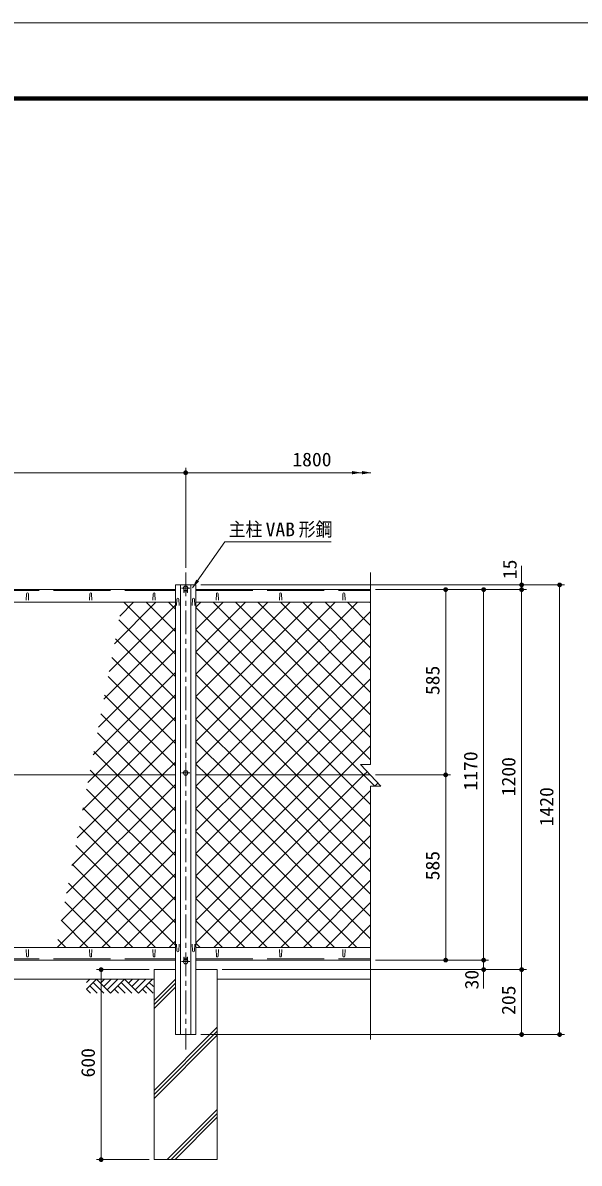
# Model space of a CAD drawing. Units: millimetres, scale not verified. Extents: x -4455 to 4455, y -3150 to 3150.
# Drawn here: x -1749 to 9, y -451 to 3150 of the extents above; entities that cross this region are included whole.
import ezdxf
from ezdxf.enums import TextEntityAlignment as Align

# ---------------------------------------------------------------- set-up
doc = ezdxf.new("R2010")
doc.units = ezdxf.units.MM
doc.header["$LTSCALE"] = 30
for name, pattern in [('DASHED', [7.5, 6, -1.5]), ('USER1', [4, 2.5, -0.5, 0.5, -0.5]), ('USER2', [2, 1.25, -0.25, 0.25, -0.25])]:
    doc.linetypes.add(name, pattern=pattern)
for name, color, linetype, lineweight in [('0-0_1部材', 3, 'Continuous', 18), ('0-1_中心線', 1, 'USER1', 18), ('0-3_SUNPOU', 1, 'Continuous', 18), ('0-4_6文字', 3, 'Continuous', 9), ('0-5_5寸法', 1, 'Continuous', 18), ('0-6_GL', 7, 'Continuous', 9), ('0-7_8部品', 3, 'Continuous', 18), ('0-8_4基礎', 4, 'Continuous', 18), ('0-A_2網', 4, 'Continuous', 18), ('0-B_0', 7, 'Continuous', 9), ('0-D_D-TTL', 7, 'Continuous', 9)]:
    doc.layers.add(name, color=color, linetype=linetype, lineweight=lineweight)
doc.styles.add('ＭＳ ゴシック', font='')
doc.styles.get('ＭＳ ゴシック').set_extended_font_data('MS Gothic')

# ---------------------------------------------------------------- blocks, each defined once
blk = doc.blocks.new('M1')
at = {"layer": '0-3_SUNPOU'}
blk.add_line((-7.5, 0), (-57.86, 0), dxfattribs=at)
for points in [[(0, 0), (-7.5, 0), (-7.44, 0.94)], [(0, 0), (-7.44, -0.94), (-7.5, 0)], [(0, 0), (-7.44, 0.94), (-7.26, 1.87)], [(0, 0), (-7.26, -1.87), (-7.44, -0.94)], [(0, 0), (-7.26, 1.87), (-6.97, 2.76)], [(0, 0), (-6.97, -2.76), (-7.26, -1.87)], [(0, 0), (-6.97, 2.76), (-6.57, 3.61)], [(0, 0), (-6.57, -3.61), (-6.97, -2.76)], [(0, 0), (-6.57, 3.61), (-6.07, 4.41)], [(0, 0), (-6.07, -4.41), (-6.57, -3.61)], [(0, 0), (-6.07, 4.41), (-5.47, 5.13)], [(0, 0), (-5.47, -5.13), (-6.07, -4.41)], [(0, 0), (-5.47, 5.13), (-4.78, 5.78)], [(0, 0), (-4.78, -5.78), (-5.47, -5.13)], [(0, 0), (-4.78, 5.78), (-4.02, 6.33)], [(0, 0), (-4.02, -6.33), (-4.78, -5.78)], [(0, 0), (-4.02, 6.33), (-3.19, 6.79)], [(0, 0), (-3.19, -6.79), (-4.02, -6.33)], [(0, 0), (-3.19, 6.79), (-2.32, 7.13)], [(0, 0), (-2.32, -7.13), (-3.19, -6.79)], [(0, 0), (-2.32, 7.13), (-1.41, 7.37)], [(0, 0), (-1.41, -7.37), (-2.32, -7.13)], [(0, 0), (-1.41, 7.37), (-0.47, 7.49)], [(0, 0), (-0.47, -7.49), (-1.41, -7.37)], [(0, 0), (-0.47, 7.49), (0.47, 7.49)], [(0, 0), (0.47, -7.49), (-0.47, -7.49)], [(0, 0), (0.47, 7.49), (1.41, 7.37)], [(0, 0), (1.41, 7.37), (2.32, 7.13)], [(0, 0), (2.32, 7.13), (3.19, 6.79)], [(0, 0), (3.19, 6.79), (4.02, 6.33)], [(0, 0), (4.02, 6.33), (4.78, 5.78)], [(0, 0), (4.78, 5.78), (5.47, 5.13)], [(0, 0), (5.47, 5.13), (6.07, 4.41)], [(0, 0), (6.07, 4.41), (6.57, 3.61)], [(0, 0), (6.57, 3.61), (6.97, 2.76)], [(0, 0), (6.97, 2.76), (7.26, 1.87)], [(0, 0), (7.26, 1.87), (7.44, 0.94)], [(0, 0), (7.44, 0.94), (7.5, 0)], [(0, 0), (1.41, -7.37), (0.47, -7.49)], [(0, 0), (2.32, -7.13), (1.41, -7.37)], [(0, 0), (3.19, -6.79), (2.32, -7.13)], [(0, 0), (4.02, -6.33), (3.19, -6.79)], [(0, 0), (4.78, -5.78), (4.02, -6.33)], [(0, 0), (5.47, -5.13), (4.78, -5.78)], [(0, 0), (6.07, -4.41), (5.47, -5.13)], [(0, 0), (6.57, -3.61), (6.07, -4.41)], [(0, 0), (6.97, -2.76), (6.57, -3.61)], [(0, 0), (7.26, -1.87), (6.97, -2.76)], [(0, 0), (7.44, -0.94), (7.26, -1.87)], [(0, 0), (7.5, 0), (7.44, -0.94)]]:
    blk.add_solid(points, dxfattribs=at)
blk = doc.blocks.new('GL-マーク')
at = {"layer": '0-B_0', "color": 1, "lineweight": 18}
for p, q in [((-418.12, -21.21), (-396.91, 0)), ((-418.12, -63.64), (-354.48, 0)), ((-354.48, 0), (-265.86, -88.62)), ((-304.52, 0), (-329.5, -24.98)), ((-262.09, 0), (-308.29, -46.2)), ((-219.67, 0), (-287.08, -67.41)), ((-177.24, 0), (-265.86, -88.62)), ((-177.24, 0), (-88.62, -88.62)), ((-127.28, 0), (-152.26, -24.98)), ((-84.85, 0), (-131.05, -46.19)), ((-42.43, 0), (-109.83, -67.41)), ((0, 0), (-88.62, -88.62)), ((-418.12, -63.64), (-393.14, -88.62)), ((-396.91, -42.43), (-350.71, -88.62)), ((-375.7, -21.21), (-308.29, -88.62)), ((-240.88, -63.64), (-215.9, -88.62)), ((-219.67, -42.43), (-173.47, -88.62)), ((-198.45, -21.21), (-131.05, -88.62)), ((-38.66, -88.62), (-63.64, -63.64)), ((3.77, -88.62), (-42.43, -42.43)), ((4.99, -47.42), (-21.21, -21.21))]:
    blk.add_line(p, q, dxfattribs=at)

msp = doc.modelspace()

# ---------------------------------------------------------------- linework, layer by layer
at = {"layer": '0-0_1部材', "color": 4}
for p, q in [((-649.93, 1414.54), (-649.93, 808.23)), ((-681.93, 808.23), (-617.93, 739.3)), ((-649.93, 808.23), (-681.93, 808.23)), ((-649.93, 739.3), (-649.93, -60.23)), ((-649.93, 739.3), (-617.93, 739.3))]:
    msp.add_line(p, q, dxfattribs=at)
at = {"layer": '0-0_1部材', "color": 7, "lineweight": 9}
for p, q in [((-1266.64, 1375.42), (-1266.64, -44.58)), ((-1201.64, 1375.42), (-1266.64, 1375.42)), ((-1201.64, 1375.42), (-1201.64, -44.58)), ((-3001.64, 1360.42), (-1266.64, 1360.42)), ((-1201.64, 1360.42), (-649.93, 1360.42)), ((-3001.64, 1320.42), (-1266.64, 1320.42)), ((-1262.66, 1310.27), (-1261.91, 1330.77)), ((-1255.16, 1310.27), (-1255.91, 1330.77)), ((-1213.12, 1310.27), (-1212.37, 1330.77)), ((-1205.62, 1310.27), (-1206.37, 1330.77)), ((-1201.64, 1320.42), (-649.93, 1320.42)), ((-3001.64, 775.42), (-1266.64, 775.42)), ((-1201.64, 775.42), (-649.93, 775.42)), ((-3001.64, 230.42), (-1266.64, 230.42)), ((-1262.66, 240.57), (-1261.91, 220.07)), ((-1255.16, 240.57), (-1255.91, 220.07)), ((-1213.12, 240.57), (-1212.37, 220.07)), ((-1205.62, 240.57), (-1206.37, 220.07)), ((-1201.64, 230.42), (-649.93, 230.42)), ((-3001.64, 190.42), (-1266.64, 190.42)), ((-1201.64, 190.42), (-649.93, 190.42)), ((-1266.64, -44.58), (-1201.64, -44.58))]:
    msp.add_line(p, q, dxfattribs=at)
at = {"layer": '0-0_1部材'}
for p, q in [((-1250.14, 1375.42), (-1250.14, -44.58)), ((-1218.14, 1375.42), (-1218.14, -44.58)), ((-1737.89, 1326.92), (-1737.14, 1347.42)), ((-1730.39, 1326.92), (-1731.14, 1347.42)), ((-1537.89, 1326.92), (-1537.14, 1347.42)), ((-1530.39, 1326.92), (-1531.14, 1347.42)), ((-1337.89, 1326.92), (-1337.14, 1347.42)), ((-1330.39, 1326.92), (-1331.14, 1347.42)), ((-1137.89, 1326.92), (-1137.14, 1347.42)), ((-1130.39, 1326.92), (-1131.14, 1347.42)), ((-937.89, 1326.92), (-937.14, 1347.42)), ((-930.39, 1326.92), (-931.14, 1347.42)), ((-737.89, 1326.92), (-737.14, 1347.42)), ((-730.39, 1326.92), (-731.14, 1347.42)), ((-1737.89, 223.92), (-1737.14, 203.42)), ((-1730.39, 223.92), (-1731.14, 203.42)), ((-1537.89, 223.92), (-1537.14, 203.42)), ((-1530.39, 223.92), (-1531.14, 203.42)), ((-1337.89, 223.92), (-1337.14, 203.42)), ((-1330.39, 223.92), (-1331.14, 203.42)), ((-1137.89, 223.92), (-1137.14, 203.42)), ((-1130.39, 223.92), (-1131.14, 203.42)), ((-937.89, 223.92), (-937.14, 203.42)), ((-930.39, 223.92), (-931.14, 203.42)), ((-737.89, 223.92), (-737.14, 203.42)), ((-730.39, 223.92), (-731.14, 203.42))]:
    msp.add_line(p, q, dxfattribs=at)
at = {"layer": '0-0_1部材', "color": 1, "linetype": 'DASHED'}
for p, q in [((-3001.64, 1357.42), (-1266.64, 1357.42)), ((-1201.64, 1357.42), (-649.93, 1357.42)), ((-3001.64, 194.42), (-1266.64, 194.42)), ((-1201.64, 194.42), (-649.93, 194.42))]:
    msp.add_line(p, q, dxfattribs=at)
at = {"layer": '0-0_1部材'}
for centre, start, end in [((-1734.14, 1347.42), 0, 180), ((-1534.14, 1347.42), 0, 180), ((-1334.14, 1347.42), 0, 180), ((-1134.14, 1347.42), 0, 180), ((-934.14, 1347.42), 0, 180), ((-734.14, 1347.42), 0, 180), ((-1734.14, 203.42), 180, 0), ((-1534.14, 203.42), 180, 0), ((-1334.14, 203.42), 180, 0), ((-1134.14, 203.42), 180, 0), ((-934.14, 203.42), 180, 0), ((-734.14, 203.42), 180, 0)]:
    msp.add_arc(centre, 3, start, end, dxfattribs=at)
at = {"layer": '0-0_1部材', "color": 7, "lineweight": 9}
for centre, start, end in [((-1258.91, 1330.77), 0, 180), ((-1209.37, 1330.77), 0, 180), ((-1258.91, 220.07), 180, 0), ((-1209.37, 220.07), 180, 0)]:
    msp.add_arc(centre, 3, start, end, dxfattribs=at)
at = {"layer": '0-1_中心線'}
msp.add_line((-1234.14, 1414.75), (-1234.14, -91.72), dxfattribs=at)
at = {"layer": '0-4_6文字', "color": 7}
msp.add_lwpolyline([(-774.91, 1511.82), (-1110.45, 1511.82), (-1212.13, 1366.39)], dxfattribs=at)
msp.add_solid([(-1213.27, 1364.75), (-1200.35, 1392.32), (-1191.81, 1386.35)], dxfattribs=at)
at = {"layer": '0-5_5寸法'}
for p, q in [((-3004.14, 1729.75), (-1264.14, 1729.75)), ((-1234.14, 1429.75), (-1234.14, 1744.75)), ((-1229.71, 1729.75), (-674.74, 1729.75)), ((-901.34, 1729.75), (-680.67, 1729.75)), ((-786, 1729.75), (-876.59, 1729.75)), ((-869.8, 1729.75), (-649.13, 1729.75)), ((-172.79, 1405.42), (-172.79, 1435.42)), ((-1186.64, 1375.42), (-157.79, 1375.42)), ((-1186.64, 1375.42), (-37.79, 1375.42)), ((-172.79, 1360.42), (-172.79, 1375.42)), ((-634.93, 1360.42), (-397.79, 1360.42)), ((-634.93, 1360.42), (-277.79, 1360.42)), ((-634.93, 1360.42), (-157.79, 1360.42)), ((-634.93, 1360.42), (-157.79, 1360.42)), ((-52.79, 1345.42), (-52.79, -14.58)), ((-412.79, 1330.42), (-412.79, 805.42)), ((-292.79, 1330.42), (-292.79, 220.42)), ((-172.79, 1330.42), (-172.79, 190.42)), ((-172.79, 1330.42), (-172.79, 1300.42)), ((-634.93, 775.42), (-397.79, 775.42)), ((-634.93, 775.42), (-397.79, 775.42)), ((-412.79, 745.42), (-412.79, 220.42)), ((-292.79, 220.42), (-292.79, 250.42)), ((-634.93, 190.42), (-397.79, 190.42)), ((-634.93, 190.42), (-277.79, 190.42)), ((-634.93, 190.42), (-277.79, 190.42)), ((-292.79, 190.42), (-292.79, 160.42)), ((-1349.14, 160.42), (-1516.3, 160.42)), ((-1119.14, 160.42), (-277.79, 160.42)), ((-1119.14, 160.42), (-157.79, 160.42)), ((-1119.14, 160.42), (-157.79, 160.42)), ((-1501.3, 130.42), (-1501.3, -409.58)), ((-292.79, 130.42), (-292.79, 100.42)), ((-172.79, 130.42), (-172.79, -14.58)), ((-1186.64, -44.58), (-157.79, -44.58)), ((-1186.64, -44.58), (-37.79, -44.58)), ((-1349.14, -439.58), (-1516.3, -439.58))]:
    msp.add_line(p, q, dxfattribs=at)
for points in [[(-678.67, 1729.75), (-708.67, 1724.54), (-708.67, 1734.96)], [(-647.13, 1729.75), (-677.13, 1724.54), (-677.13, 1734.96)]]:
    msp.add_solid(points, dxfattribs=at)
at = {"layer": '0-6_GL'}
for p, q in [((-2934.14, 130.42), (-1334.14, 130.42)), ((-1134.14, 130.42), (-649.93, 130.42))]:
    msp.add_line(p, q, dxfattribs=at)
at = {"layer": '0-7_8部品', "color": 1, "linetype": 'USER2'}
for p, q in [((-1247.57, 1364.87), (-1220.69, 1364.87)), ((-1247.58, 781.85), (-1220.7, 781.85)), ((-1247.57, 185.97), (-1220.69, 185.97))]:
    msp.add_line(p, q, dxfattribs=at)
at = {"layer": '0-7_8部品', "color": 7, "lineweight": 9}
for p, q in [((-1240.39, 1362.12), (-1240.39, 1351.19)), ((-1239.57, 1360.69), (-1240.39, 1360.69)), ((-1238.39, 1356.19), (-1240.39, 1356.19)), ((-1238.39, 1351.19), (-1240.39, 1351.19)), ((-1238.39, 1358.65), (-1238.39, 1351.19)), ((-1238.39, 1356.42), (-1229.89, 1356.42)), ((-1229.89, 1356.19), (-1227.89, 1356.19)), ((-1228.71, 1360.69), (-1227.89, 1360.69)), ((-1227.89, 1362.12), (-1227.89, 1351.19)), ((-1240.39, 188.72), (-1240.39, 199.65)), ((-1238.39, 194.65), (-1240.39, 194.65)), ((-1239.57, 190.15), (-1240.39, 190.15)), ((-1238.39, 194.42), (-1229.89, 194.42)), ((-1229.89, 199.65), (-1227.89, 199.65)), ((-1229.89, 192.19), (-1229.89, 199.65)), ((-1229.89, 194.65), (-1227.89, 194.65)), ((-1228.71, 190.15), (-1227.89, 190.15)), ((-1227.89, 188.72), (-1227.89, 199.65))]:
    msp.add_line(p, q, dxfattribs=at)
at = {"layer": '0-7_8部品'}
for points in [[(-1226.3, 1364.87), (-1230.22, 1371.66), (-1238.06, 1371.66), (-1241.98, 1364.87), (-1238.06, 1358.08), (-1230.22, 1358.08)], [(-1226.31, 781.85), (-1230.23, 788.64), (-1238.07, 788.64), (-1241.99, 781.85), (-1238.07, 775.06), (-1230.23, 775.06)], [(-1226.3, 185.97), (-1230.22, 179.18), (-1238.06, 179.18), (-1241.98, 185.97), (-1238.06, 192.76), (-1230.22, 192.76)]]:
    msp.add_lwpolyline(points, close=True, dxfattribs=at)
at = {"layer": '0-7_8部品', "color": 7, "lineweight": 9}
for points in [[(-1229.89, 1358.65), (-1229.89, 1351.19), (-1227.89, 1351.19)], [(-1238.39, 192.19), (-1238.39, 199.65), (-1240.39, 199.65)]]:
    msp.add_lwpolyline(points, dxfattribs=at)
at = {"layer": '0-7_8部品'}
for centre in [(-1234.14, 1364.87), (-1234.15, 781.85), (-1234.14, 185.97)]:
    msp.add_circle(centre, 6.8, dxfattribs=at)
at = {"layer": '0-8_4基礎', "color": 7, "lineweight": 9}
for p, q in [((-1334.14, 160.42), (-1266.64, 160.42)), ((-1334.14, 160.42), (-1334.14, -439.58)), ((-1201.64, 160.42), (-1134.14, 160.42)), ((-1134.14, 160.42), (-1134.14, -439.58)), ((-1334.14, -439.58), (-1134.14, -439.58))]:
    msp.add_line(p, q, dxfattribs=at)
at = {"layer": '0-8_4基礎'}
for p, q in [((-1334.14, 62.93), (-1266.64, 130.43)), ((-1334.14, 50.43), (-1266.64, 117.93)), ((-1334.14, 37.93), (-1266.64, 105.43)), ((-1334.14, -221.67), (-1134.14, -21.67)), ((-1334.14, -234.17), (-1134.14, -34.17)), ((-1334.14, -246.67), (-1134.14, -46.67)), ((-1292.75, -439.58), (-1134.14, -280.97)), ((-1280.25, -439.58), (-1134.14, -293.47)), ((-1267.75, -439.58), (-1134.14, -305.97))]:
    msp.add_line(p, q, dxfattribs=at)
at = {"layer": '0-A_2網'}
for p, q in [((-1476.1, 1101.59), (-1266.64, 1311.04)), ((-1459.33, 1189.07), (-1327.97, 1320.42)), ((-1442.56, 1276.55), (-1398.68, 1320.42)), ((-1266.64, 1157.14), (-1429.93, 1320.42)), ((-1266.64, 1227.85), (-1359.22, 1320.42)), ((-1266.64, 1298.56), (-1288.51, 1320.42)), ((-1201.64, 1305.33), (-1186.55, 1320.42)), ((-1201.64, 1234.62), (-1115.84, 1320.42)), ((-1201.64, 1163.91), (-1045.13, 1320.42)), ((-1201.64, 1093.2), (-974.42, 1320.42)), ((-1201.64, 1022.49), (-903.71, 1320.42)), ((-1201.64, 951.78), (-833, 1320.42)), ((-1201.64, 881.07), (-762.29, 1320.42)), ((-1201.64, 810.36), (-691.58, 1320.42)), ((-649.93, 823.27), (-1147.09, 1320.42)), ((-649.93, 893.98), (-1076.37, 1320.42)), ((-649.93, 964.69), (-1005.66, 1320.42)), ((-649.93, 1035.4), (-934.95, 1320.42)), ((-649.93, 1106.11), (-864.24, 1320.42)), ((-649.93, 1176.82), (-793.53, 1320.42)), ((-649.93, 1247.54), (-722.82, 1320.42)), ((-649.93, 1318.25), (-652.11, 1320.42)), ((-1266.64, 1086.42), (-1444.84, 1264.62)), ((-1492.87, 1014.11), (-1266.64, 1240.33)), ((-743.51, 775.42), (-1201.64, 1233.56)), ((-1266.64, 1015.71), (-1456.22, 1205.29)), ((-1095.15, 775.42), (-649.93, 1220.64)), ((-1509.64, 926.63), (-1266.64, 1169.62)), ((-814.22, 775.42), (-1201.64, 1162.85)), ((-1266.64, 945), (-1467.59, 1145.95)), ((-1024.44, 775.42), (-649.93, 1149.93)), ((-1526.41, 839.14), (-1266.64, 1098.91)), ((-1266.64, 874.29), (-1478.97, 1086.62)), ((-884.93, 775.42), (-1201.64, 1092.14)), ((-953.73, 775.42), (-649.93, 1079.22)), ((-1519.42, 775.42), (-1266.64, 1028.2)), ((-1266.64, 803.58), (-1490.34, 1027.28)), ((-955.64, 775.42), (-1201.64, 1021.42)), ((-883.02, 775.42), (-649.93, 1008.51)), ((-1309.19, 775.42), (-1501.71, 967.94)), ((-1448.71, 775.42), (-1266.64, 957.49)), ((-1026.35, 775.42), (-1201.64, 950.71)), ((-812.31, 775.42), (-649.93, 937.8)), ((-1379.9, 775.42), (-1513.09, 908.61)), ((-1378, 775.42), (-1266.64, 886.78)), ((-1097.06, 775.42), (-1201.64, 880)), ((-741.6, 775.42), (-649.93, 867.09)), ((-1450.61, 775.42), (-1524.46, 849.27)), ((-1307.29, 775.42), (-1266.64, 816.07)), ((-1167.77, 775.42), (-1201.64, 809.29)), ((-1593.49, 489.22), (-1307.29, 775.42)), ((-1576.72, 576.7), (-1378, 775.42)), ((-1559.95, 664.18), (-1448.71, 775.42)), ((-1543.18, 751.66), (-1519.42, 775.42)), ((-1521.32, 775.42), (-1535.84, 789.94)), ((-1266.64, 520.74), (-1521.32, 775.42)), ((-1266.64, 591.45), (-1450.61, 775.42)), ((-1266.64, 662.16), (-1379.9, 775.42)), ((-1266.64, 732.87), (-1309.19, 775.42)), ((-1201.64, 668.93), (-1095.15, 775.42)), ((-1201.64, 598.22), (-1024.44, 775.42)), ((-1201.64, 527.51), (-953.73, 775.42)), ((-1201.64, 456.8), (-883.02, 775.42)), ((-1201.64, 386.09), (-812.31, 775.42)), ((-1201.64, 315.38), (-741.6, 775.42)), ((-649.93, 257.59), (-1167.77, 775.42)), ((-649.93, 328.3), (-1097.06, 775.42)), ((-649.93, 399.01), (-1026.35, 775.42)), ((-649.93, 469.72), (-955.64, 775.42)), ((-649.93, 540.43), (-884.93, 775.42)), ((-649.93, 611.14), (-814.22, 775.42)), ((-649.93, 681.85), (-743.51, 775.42)), ((-1610.25, 401.74), (-1266.64, 745.36)), ((-1266.64, 450.03), (-1547.21, 730.6)), ((-693.48, 230.42), (-1201.64, 738.58)), ((-1145.18, 230.42), (-649.93, 725.67)), ((-636.3, 739.3), (-626.78, 748.83)), ((-1627.02, 314.26), (-1266.64, 674.64)), ((-1266.64, 379.32), (-1558.59, 671.26)), ((-764.19, 230.42), (-1201.64, 667.87)), ((-1074.47, 230.42), (-649.93, 654.96)), ((-1640.15, 230.42), (-1266.64, 603.93)), ((-1266.64, 308.61), (-1569.96, 611.93)), ((-834.9, 230.42), (-1201.64, 597.16)), ((-1003.76, 230.42), (-649.93, 584.24)), ((-1266.64, 237.9), (-1581.34, 552.59)), ((-1569.44, 230.42), (-1266.64, 533.22)), ((-905.61, 230.42), (-1201.64, 526.45)), ((-933.05, 230.42), (-649.93, 513.53)), ((-1329.88, 230.42), (-1592.71, 493.26)), ((-1400.59, 230.42), (-1604.09, 433.92)), ((-1498.73, 230.42), (-1266.64, 462.51)), ((-976.32, 230.42), (-1201.64, 455.74)), ((-862.34, 230.42), (-649.93, 442.82)), ((-1471.3, 230.42), (-1615.46, 374.58)), ((-1428.02, 230.42), (-1266.64, 391.8)), ((-1047.03, 230.42), (-1201.64, 385.03)), ((-791.63, 230.42), (-649.93, 372.11)), ((-1542.01, 230.42), (-1626.84, 315.25)), ((-1357.31, 230.42), (-1266.64, 321.09)), ((-1117.75, 230.42), (-1201.64, 314.32)), ((-720.91, 230.42), (-649.93, 301.4)), ((-1612.72, 230.42), (-1638.21, 255.91)), ((-1286.6, 230.42), (-1266.64, 250.38)), ((-1188.46, 230.42), (-1201.64, 243.61)), ((-650.2, 230.42), (-649.93, 230.69))]:
    msp.add_line(p, q, dxfattribs=at)
for points in [[(-636.68, 739.3), (-672.8, 775.42), (-1201.64, 1304.27)], [(-1201.64, 739.64), (-1165.86, 775.42), (-649.93, 1291.35)], [(-1201.64, 244.67), (-670.89, 775.42), (-660.82, 785.49)]]:
    msp.add_lwpolyline(points, dxfattribs=at)
at = {"layer": '0-D_D-TTL', "color": 2, "lineweight": 18}
msp.add_lwpolyline([(-4454.56, 3150.45), (4455.14, 3150.45), (4455.14, -3149.97), (-4454.56, -3149.97)], close=True, dxfattribs=at)
at = {"layer": '0-D_D-TTL'}
for points in [[(-4168.18, 2917.11), (4168.75, 2917.11), (4168.75, -2916.62), (-4168.18, -2916.62)], [(-4165.53, 2914.45), (4166.1, 2914.45), (4166.1, -2913.97), (-4165.53, -2913.97)], [(-4162.87, 2911.8), (4163.45, 2911.8), (4163.45, -2911.32), (-4162.87, -2911.32)], [(-4160.22, 2909.15), (4160.8, 2909.15), (4160.8, -2908.67), (-4160.22, -2908.67)], [(-4157.57, 2906.5), (4158.15, 2906.5), (4158.15, -2906.02), (-4157.57, -2906.02)]]:
    msp.add_lwpolyline(points, close=True, dxfattribs=at)

# ---------------------------------------------------------------- block references
at = {"layer": '0-5_5寸法'}
msp.add_blockref('M1', (-1234.14, 1729.75), dxfattribs=at)
for p, rotation in [((-172.79, 1375.42), 270), ((-52.79, 1375.42), 90), ((-412.79, 1360.42), 90), ((-292.79, 1360.42), 90), ((-172.79, 1360.42), 90), ((-172.79, 1360.42), 90), ((-412.79, 775.42), 270), ((-412.79, 775.42), 90), ((-412.79, 190.42), 270), ((-292.79, 190.42), 270), ((-292.79, 190.42), 270), ((-172.79, 160.42), 270), ((-1501.3, 160.42), 90), ((-292.79, 160.42), 90), ((-172.79, 160.42), 90), ((-172.79, -44.58), 270), ((-52.79, -44.58), 270), ((-1501.3, -439.58), 270)]:
    msp.add_blockref('M1', p, dxfattribs=dict(at, rotation=rotation))
at = {"layer": '0-6_GL', "xscale": 0.5, "yscale": 0.5}
msp.add_blockref('GL-マーク', (-1338.64, 130.42), dxfattribs=at)

# ---------------------------------------------------------------- texts
at = {"layer": '0-4_6文字', "style": 'ＭＳ ゴシック'}
for s, width, p in [('主柱', 0.9, (-1098.18, 1516.2)), ('VAB', 1.05, (-981.51, 1516.01)), ('形鋼', 0.9, (-876.94, 1516.2))]:
    msp.add_text(s, height=43.33, dxfattribs=dict(at, width=width)).set_placement(p, align=Align.BOTTOM_LEFT)
at = {"layer": '0-5_5寸法', "color": 3, "style": 'ＭＳ ゴシック', "width": 1.05}
msp.add_text('1800', height=43.33, dxfattribs=at).set_placement((-897.13, 1736.84), align=Align.BOTTOM_LEFT)
for s, p in [('15', (-175.66, 1393.58)), ('585', (-419.46, 1027.42)), ('1170', (-299.46, 725.92)), ('1200', (-179.46, 707.92)), ('1420', (-59.46, 612.92)), ('585', (-419.46, 442.42)), ('30', (-295.88, 97.87)), ('205', (-179.46, 17.42)), ('600', (-1507.98, -180.08))]:
    msp.add_text(s, height=43.33, rotation=90, dxfattribs=at).set_placement(p, align=Align.BOTTOM_LEFT)

doc.saveas('drawing.dxf')
